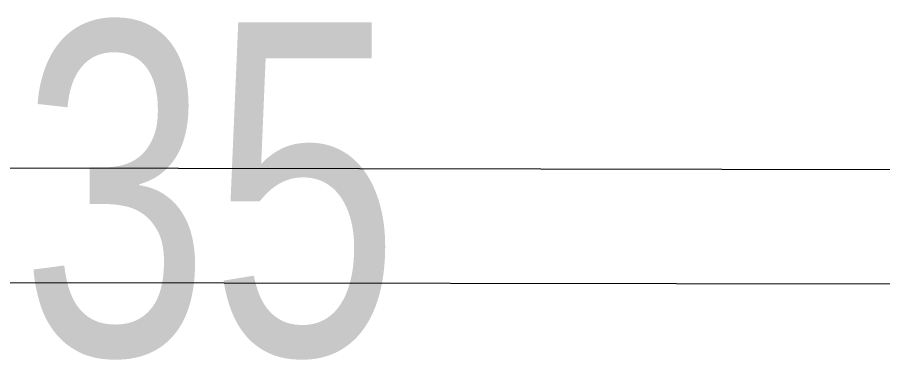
# Model space of a CAD drawing. Extents: x -560814 to 57327, y -29287 to 19916.
# Drawn here: x 37803.7 to 38031.3, y -11924.9 to -11834.9 of the extents above; entities that cross this region are included whole.
import ezdxf

# ---------------------------------------------------------------- set-up
doc = ezdxf.new("R2010")
doc.units = 0
doc.header["$LTSCALE"] = 0.25
doc.linetypes.add('DASHDOT', pattern=[25.4, 12.7, -6.35, 0, -6.35])
for name, color, linetype, lineweight in [('01-First Floor$0$72_EGR_EQP_TAG', 142, 'Continuous', 5), ('01-First Floor$0$LOADING', 253, 'Continuous', 5), ('01-First Floor$0$TME-MEDICAL EQUIPMENT', 42, 'Continuous', 13), ('E-LITE-CLNG-CNDT', 6, 'DASHDOT', 35)]:
    doc.layers.add(name, color=color, linetype=linetype, lineweight=lineweight)
doc.styles.add('01-First Floor$0$X3G_ENTITY_257CFD', font='swisscl.ttf', dxfattribs={"height": 200})

# ---------------------------------------------------------------- blocks, each defined once
blk = doc.blocks.new('01-First Floor$0$workstation')
at = {"layer": '01-First Floor$0$LOADING'}
for p, q in [((2854.249, -1055.87, 0), (2804.249, -1055.787, 0)), ((2800.244, -1058.781, 0), (2858.244, -1058.877, 0))]:
    blk.add_line(p, q, dxfattribs=at)
blk = doc.blocks.new('01-First Floor')
at = {"layer": '01-First Floor$0$TME-MEDICAL EQUIPMENT', "xscale": 10, "yscale": 10, "zscale": 10, "rotation": 180}
blk.add_blockref('01-First Floor$0$workstation', (66296.22, -22463.23, -0.1), dxfattribs=at)
at = {"layer": '01-First Floor$0$72_EGR_EQP_TAG', "insert": (37854.36, -11836.22, -0.1), "char_height": 87.473, "attachment_point": 2, "style": '01-First Floor$0$X3G_ENTITY_257CFD'}
blk.add_mtext('35', dxfattribs=at)

msp = doc.modelspace()

# ---------------------------------------------------------------- block references
at = {"layer": 'E-LITE-CLNG-CNDT'}
msp.add_blockref('01-First Floor', (0, 0), dxfattribs=at)

doc.saveas('drawing.dxf')
